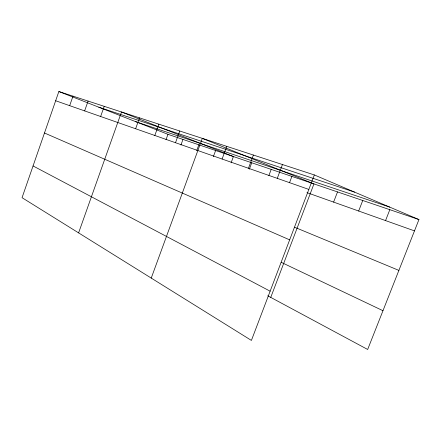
<?xml version="1.0" encoding="UTF-8"?>
<svg xmlns="http://www.w3.org/2000/svg" width="441" height="441" viewBox="0 0 441 441"><rect width="100%" height="100%" fill="white"/><g stroke="black" fill="none" stroke-linecap="round" stroke-linejoin="round"><path stroke-width="0.66" d="M314.345 174.95L58.857 91.53L22.05 197.689L251.409 340.424L314.345 174.95L418.95 219.574L367.667 349.47L267.753 295.779M69.678 105.664L72.997 96.149M84.639 110.9L88.084 101.072M100.631 116.501L104.214 106.342M78.603 232.887L121.507 111.986L233.421 156.555L231.106 162.806M135.63 128.755L139.521 117.868M154.819 135.481L158.881 124.191M166.003 139.747L167.966 134.323L58.857 91.53M175.501 142.724L179.752 131.005M180.953 144.99L182.976 139.422M196.747 150.53L198.841 144.813M151.241 278.089L202.309 138.369L313.953 183.914L270.752 297.394M213.394 156.583L215.627 150.513M222.099 159.041L226.773 146.357M248.47 168.275L253.393 155.05M249.347 169.212L251.739 162.779M268.878 175.568L271.198 169.388M277.268 178.362L282.466 164.537M289.489 182.789L291.892 176.417M333.605 202.105L337.519 191.918M358.665 211.024L362.75 200.484M385.555 220.594L389.822 209.679M98.784 107.191L354.647 192.144M135.674 121.661L389.761 207.121M167.966 134.323L418.95 219.574M55.66 100.752L308.843 189.415M306.975 192.629L414.485 230.886M294.555 227.214L398.885 270.394M44.48 132.989L289.66 239.854M281.204 262.312L382.97 310.712M33.058 165.948L270.129 291.192"/></g></svg>
